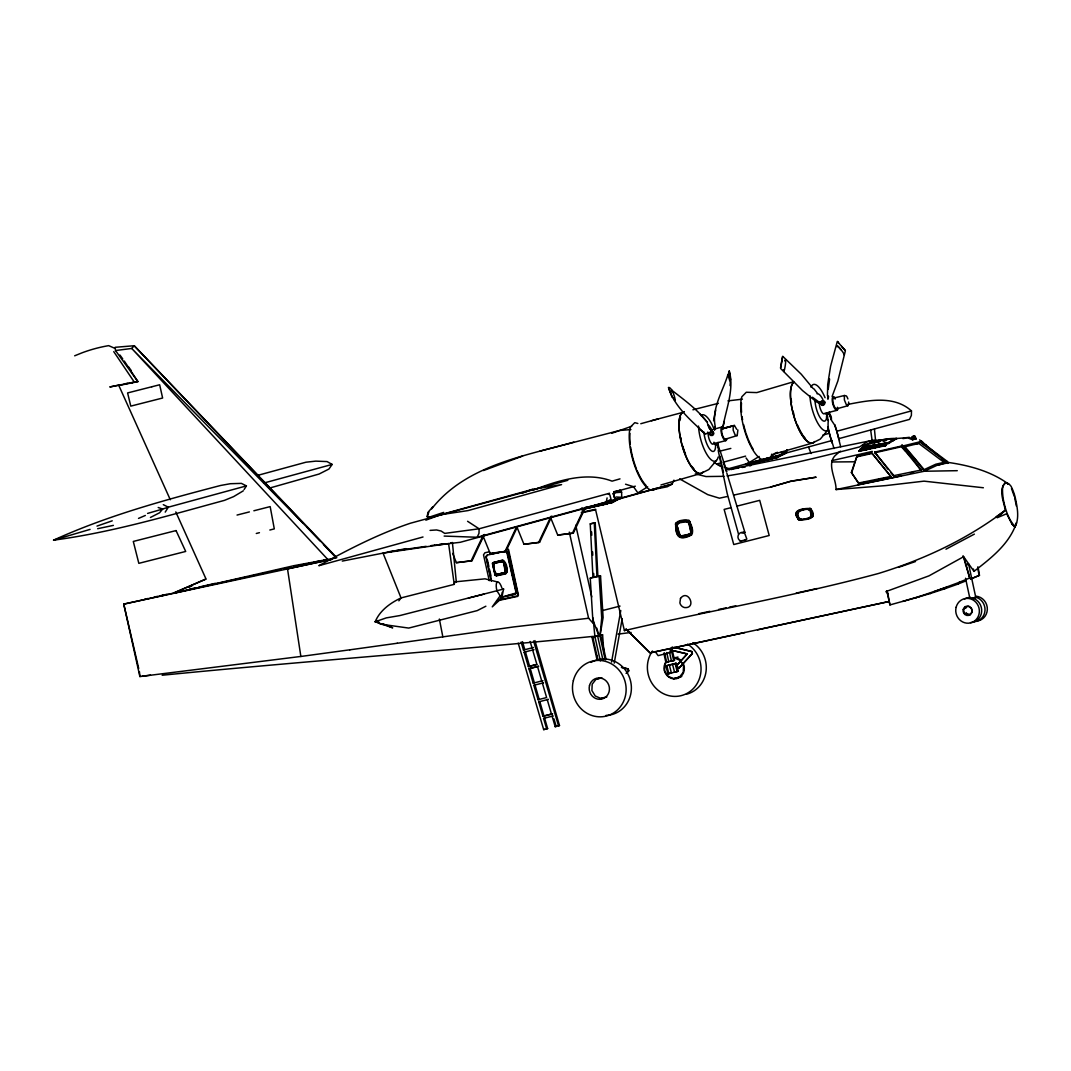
<?xml version="1.0" encoding="UTF-8"?>
<svg xmlns="http://www.w3.org/2000/svg" width="1071" height="1071" viewBox="0 0 1071 1071"><rect width="100%" height="100%" fill="white"/><g stroke="black" fill="none" stroke-linecap="round" stroke-linejoin="round"><path stroke-width="1.5" d="M736.701 429.27L734.411 425.482L733.193 425.803L733.18 430.234L735.188 435.107L737.209 435.562L737.879 429.94M847.603 404.45C868.715 400.367 893.763 395.079 911.475 410.889L911.381 415.401L909.547 419.377L838.647 438.708M820.573 402.254L819.02 403.165L816.678 402L802.567 390.607L780.585 368.451L782.727 356.295L801.269 374.234L813.17 388.559M782.513 356.67L780.531 367.822M502.165 592.317L501.683 598.154L492.245 606.869L500.144 595.824L496.917 590.79A8.354 2.771 75.7 0 1 497.292 582.062A8.354 2.771 75.7 0 1 501.884 587.952M828.365 420.394C826.812 430.207 831.645 439.284 833.961 448.562M709.792 433.554L710.742 435.455L712.309 435.469A2.222 1.968 -57.7 0 0 713.741 433.474L712.965 431.733L711.465 431.787A2.222 1.607 -37 0 0 710.729 432.215M713.581 420.756L715.696 410.099M714.705 429.605L714.919 426.834M828.204 389.442L829.597 379M505.499 571.111L504.535 572.784L497.091 574.377C494.066 572.704 492.352 565.97 494.548 563.172L502.085 561.552L503.624 562.717M492.379 563.359L495.03 575.007L496.529 575.823L505.807 573.828C508.631 570.482 506.583 562.021 502.781 559.999L492.593 562.904M493.731 564.899L494.601 563.159L502.232 561.512L503.785 562.663M847.897 398.961A5.569 1.847 74.5 0 0 846.398 395.949L844.39 395.494L844.376 399.911L846.385 404.798L847.871 405.735L848.674 404.169A5.569 1.847 74.5 0 0 848.62 402.027M714.585 430.073L714.879 427.423M827.615 398.773L828.017 395.949M786.409 452.404L786.824 449.713L786.409 452.404L784.936 453.676L777.6 457.397L746.286 464.613L745.644 463.917L776.957 455.858L786.409 452.404L780.639 452.431M600.255 635.277L598.823 635.572L592.812 619.734L590.255 578.166L600.55 575.957L599.144 576.332L601.715 617.9L600.068 635.331L603.12 617.512L600.55 575.957L592.932 577.041L590.255 523.866L595.195 522.795L597.859 575.957M828.124 399.068L828.566 396.377M431.493 517.869L427.195 516.758L427.918 512.42L432.885 506.677M497.118 600.791L517.36 596.427L518.404 595.141L508.524 549.503L506.637 548.084M506.864 572.53L507.011 571.767M611.554 662.052L620.778 610.51M614.205 663.163L622.184 618.73M983.365 487.76L924.032 481.147L885.851 485.591L836.023 489.554C836.478 478.55 825.38 462.953 836.612 454.291A198.711 66 75.7 0 1 840.534 451.172M912.492 438.026L907.632 437.811L912.666 439.82L912.72 436.821A14.164 4.686 81 0 1 915.062 436.192L916.08 438.909L914.259 438.842M915.692 438.695L911.769 438.896L912.961 439.418L913.001 437.022A11.339 3.748 81 0 1 914.862 436.513L915.692 438.695L912.666 439.82M655.198 651.596L658.143 655.639L671.048 652.359L671.731 648.705M675.921 647.58L691.906 651.583L692.415 653.417L678.719 668.438L676.27 666.015L686.966 653.993L671.624 650.298L672.267 646.911M607.083 497.908L606.266 502.152L610.979 499.206L609.894 494.922L607.9 493.664M727.758 376.43L729.19 370.887L730.596 379.817M498.805 599.626L501.683 598.154L503.611 589.037L502.286 589.331M783.49 369.696C784.28 375.573 787.131 354.862 784.722 360.9M722.805 427.597C725.964 409.162 734.345 389.804 729.338 371.182M723.059 426.86L724.317 421.278M398.854 600.831L401.036 597.926L454.238 584.364L454.8 581.888L485.043 578.835L497.52 581.968M771.709 454.171L770.973 457.223L775.243 453.1L777.506 452.323M784.427 369.642L783.704 371.49M870.91 448.361L858.942 451.199L862.65 447.209L887.377 443.166L885.904 445.603L858.942 451.199L862.65 447.209M690.915 532.421L688.666 522.474C685.708 520.225 677.26 521.309 676.979 525.781M675.399 524.214C677.126 519.77 685.092 519.73 688.948 520.386C691.076 524.214 694.195 530.788 691.625 534.951C678.666 541.685 675.346 536.049 675.681 523.277M678.304 523.304C675.493 526.289 677.287 534.001 680.888 535.781M801.054 519.033C798.123 519.047 796.529 512.701 799.046 511.416C806.717 508.176 812.354 507.935 811.457 515.927M799.542 520.171C789.381 510.599 802.259 508.082 810.533 508.524C818.619 518.806 806.824 520.064 799.033 519.716M866.894 481.923L858.781 483.583L851.365 472.445L856.92 456.233L871.74 452.939L891.233 476.983L871.74 452.939M851.592 472.994L856.92 456.233M832.1 396.457L837.883 380.928L845.394 350.726L837.321 341.381L830.587 366.202L827.709 384.543L827.455 395.815M427.195 516.758L428.802 512.192M690.648 533.157L691.036 532.394M812.635 516.932L812.835 515.807M886.159 443.073L884.74 446.085L886.159 443.073L863.052 447.29L860.093 450.771M673.94 480.143L672.119 484.105L667.233 486.77L655.198 489.152M444.144 536.076L477.171 537.267L479.005 533.291L479.098 528.793L467.585 521.282M1015.201 526.718C1019.726 517.36 1017.062 506.181 1014.973 496.422A24.887 8.26 77.7 0 0 1011.091 486.314L1008.962 483.864L1005.134 482.834C998.118 490.17 1003.969 501.764 1005.294 510.332L997.195 517.748L1006.686 513.719L1011.921 524.014L1015.201 526.718C1008.253 519.448 1005.334 509.247 1003.353 499.595A24.887 8.26 77.7 0 1 1002.523 488.657L1003.366 485.377L1005.736 482.7L1007.918 483.382M452.631 553.399L456.407 562.69L471.106 560.923L483.423 534.777M471.106 560.923L472.07 560.669L484.387 534.509M483.249 536.451L490.183 553.493L504.883 551.726L516.517 527.026M504.883 551.726L505.833 551.458L517.467 526.758M517.025 527.24L523.947 544.282L538.646 542.515L550.963 516.356M538.646 542.515L539.61 542.247L551.926 516.102M550.789 518.043L557.723 535.072L572.409 533.304L584.043 508.605M572.409 533.304L573.373 533.05L585.007 508.337M749.834 465.939L751.199 463.033M750.798 465.671L752.163 462.766M383.016 623.844L392.709 627.847L375.185 621.756C379.844 610.497 390.299 603.013 400.982 597.939M516.262 593.133L515.365 594.285L501.282 597.31M516.771 592.745L506.837 595.677M518.404 595.141L517.36 596.427M884.659 445.723L885.958 443.501M859.116 450.784L885.53 445.308L886.989 442.912M165.215 512.112L168.321 507.185L246.41 485.899L244.081 489.594M919.694 441.868L904.125 445.697L924.153 469.62L935.733 464.238L946.322 461.815L919.694 441.868L918.717 443.394L904.607 446.875M821.136 403.285A1.446 1.178 -45.3 0 0 821.818 403.901A1.473 1.205 -45.3 0 0 822.782 403.78L823.559 402.964A1.446 1.178 -45.3 0 0 822.943 401.344A1.473 1.205 -45.3 0 0 821.899 401.464M489.514 551.766L484.949 552.756L483.516 554.832L489.273 580.696M258.165 475.243L305.985 462.203L315.784 461.132L327.057 461.574L332.144 464.426L328.958 469.018L319.104 474.025L269.959 487.961M599.479 678.331L596.012 679.282L592.196 684.155L591.902 690.541L595.235 696.003L600.938 698.453L606.815 696.953M666.711 661.918L664.81 664.355L664.515 670.741L667.849 676.203L673.552 678.653L681.732 676.524M679.429 677.153L683.244 672.28L683.539 665.894L680.205 660.432L674.502 657.982L677.97 657.032M716.445 460.463L708.841 469.513L702.844 472.472A32.05 10.643 74.1 0 1 682.722 447.183A32.05 10.643 74.1 0 1 684.342 411.652M431.653 508.872C465.765 465.47 523.665 456.192 573.869 442.122M626.12 673.378L628.784 670.767L628.262 668.947L621.876 667.34M626.575 673.257L628.784 670.767M676.27 666.015L687.421 653.872L671.624 650.298M678.719 668.438L692.415 653.417M487.332 555.287L486.114 557.107L491.415 580.924M810.774 516.798C814.817 506.878 803.826 508.323 797.935 511.59C794.95 522.233 804.535 519.716 810.975 516.972M887.979 593.655L885.891 591.594L929.026 575.837L963.632 556.706L973.994 571.379C991.05 558.111 1009.458 544.068 1016.486 522.768L1014.585 526.852L1011.921 524.014M863.949 447.624C863.882 440.864 909.962 434.424 890.657 441.667M996.177 516.824L1005.294 510.332C967.488 539.155 923.845 559.544 878.528 573.467C794.695 596.038 708.935 610.818 624.42 630.618L595.596 509.796L581.446 512.822M865.14 447.638L862.155 448.267L862.008 447.584C875.261 437.557 893.669 439.525 909.346 437.303M862.155 448.267L867.443 444.505M862.008 447.584L888.301 442.992L893.669 439.619L896.561 438.267L896.708 438.949L891.902 439.565M890.309 442.403L888.448 443.689L888.301 442.992M890.711 441.694L886.748 443.635L895.57 438.441M647.674 486.823L637.861 492.888L633.483 486.689L625.544 484.212M759.165 456.42L749.365 462.485L746.045 457.973M243.304 490.826L233.639 496.609L224.522 500.344C168.08 515.687 111.679 532.488 53.55 540.159C107.06 515.794 163.957 500.224 220.693 485.458L230.332 483.717L241.39 483.382L246.41 485.899M715.08 443.407L714.37 443.689L718.039 442.443M606.039 502.674L603.241 504.307L591.768 506.155M891.233 441.774L893.816 440.301M974.369 534.121L945.974 549.195M746.286 464.613L770.772 459.258L776.957 455.858L766.93 459.66L745.644 463.917M895.57 439.164L891.393 439.646L895.731 439.123M826.504 412.978L825.621 413.419L829.436 412.094M689.55 534.081L690.273 533.733M150.449 517.467L159.552 512.781L162.658 509.046L168.321 507.185L163.301 504.669M485.873 606.213L477.238 610.604L408.72 628.075L380.071 624.072M612.866 493.771L620.082 490.331L621.608 492.178L621.702 497.319L613.188 502.232L581.58 509.528L621.702 497.319L616.026 496.998M377.768 620.511L379.321 622.947L375.185 621.756L386.27 617.887L399.778 615.584L503.611 589.037M593.682 573.454L593.856 576.787L590.255 578.166M708.333 432.818L705.508 434.09C691.384 420.93 674.248 406.592 668.491 387.421C673.07 386.912 677.675 407.422 673.498 397.97M799.046 511.416L797.895 513.009M138.507 518.404L145.348 515.459M947.634 463.422L947.286 462.511L948.866 462.592L937.112 465.283L924.233 471.253L836.023 489.554M178.094 591.835L182.686 589.88M188.817 587.269L191.87 585.971M970.446 579.05L979.47 575.314L978.077 567.095M970.862 578.942L979.47 575.314M959.081 582.37L969.71 577.979L963.927 557.201M810.158 517.052L810.881 516.771M74.662 355.8L82.199 352.761A163.756 154.465 74.7 0 1 108.68 345.638L115.146 348.463M957.916 584.07L966.243 580.763M959.496 582.249L933.792 591.754M775.444 457.357L784.936 453.676L780.331 455.001M610.684 502.259L620.216 498.591L617.016 499.421M602.29 504.575L612.251 500.759L606.36 504.093L581.58 509.528L602.29 504.575L585.221 507.359M205.752 579.237L172.766 593.28L124.531 604.004M521.992 493.303L532.474 489.367L561.579 484.614L468.107 510.572L440.542 514.749L425.83 520.171M611.795 433.273L631.676 426.285M483.503 470.544L522.554 456.085M533.653 489.929C558.045 480.584 586.52 471.374 612.063 481.147L620.002 478.871M944.421 588.863L958.331 583.963M948.116 586.747L918.931 596.614M96.979 526.089L112.227 520.827M898.489 567.362L915.544 561.512M428.306 517.467L443.702 512.393M930.097 593.562L944.836 588.742M53.55 540.159L90.071 529.395M597.056 659.937L592.035 637.325L602.585 634.808L603.964 653.538M870.75 443.501L870.803 442.738M666.604 662.039L674.569 660.392L672.186 649.655M674.77 663.859L667.876 665.359M725.442 439.164L737.209 435.562M614.955 500.117L672.16 484.105L617.365 499.032M916.093 597.698L930.512 593.454M904.339 600.898L919.346 596.493M147.584 513.424L162.658 509.046L158.2 507.493M770.638 487.051L791.215 481.08L816.142 477.184L790.358 481.441L770.638 487.051L733.822 495.07M542.957 716.271L552.516 713.808L542.957 716.271L538.713 701.853L539.797 701.545L543.974 715.977M543.586 718.413L544.604 718.119L547.629 728.575L546.665 728.856L543.586 718.413L553.145 715.937L552.127 716.231L555.206 726.687L559.49 725.549L534.911 640.578M518.23 643.149L543.68 729.619L544.644 729.338M555.206 726.687L556.17 726.406L554.002 718.936M559.49 725.549L558.54 725.83L533.559 640.967M660.968 484.962L700.876 473.489M772.445 454.573L812.354 443.086M533.211 683.164L534.389 682.829L530.212 668.398L528.967 668.746L533.211 683.164L542.93 680.661L541.752 680.995L537.522 666.577L528.967 668.746M533.84 685.306L535.005 684.971L539.182 699.403L538.084 699.724L533.84 685.306L543.546 682.789L542.381 683.124L546.625 697.542L538.084 699.724M718.239 444.17L715.963 444.786M763.462 459.807L753.542 462.632L777.6 457.397L754.252 462.444L764.855 459.901M521.122 642.051L523.478 650.057L524.803 649.682L522.487 641.663M524.107 652.199L533.96 649.642L532.648 650.017L536.892 664.435L528.351 666.617L524.107 652.199L525.419 651.824L529.596 666.256L536.718 664.448M528.351 666.617L529.596 666.256M537.522 666.577L538.753 666.216L530.212 668.398M744.345 532.381L746.848 539.074L744.921 539.931M971.571 598.622L975.828 597.631L968.653 564.216L965.507 564.966M975.36 598.1L972.803 598.702M640.793 423.714L658.384 418.828M886.801 590.871L889.947 604.928L904.754 600.791M916.508 597.578L902.746 601.433M718.32 443.407L714.571 444.438L716.526 443.903M829.677 413.045L825.821 414.102L827.495 413.647M827.307 414.437L828.017 420.488C823.211 413.192 831.752 410.889 831.457 419.551M423.018 536.986L318.837 565.702C348.396 549.503 378.451 533.88 410.514 523.197L567.831 480.303M793.718 381.718L756.809 392.588L746.286 392.254L741.842 396.765A35.437 11.768 74.5 0 0 748.201 440.569A35.437 11.768 74.5 0 0 767.345 457.986M710.796 430.087L722.068 426.968M733.193 425.803L721.961 428.922L734.411 425.482L722.483 428.427M440.542 514.749L532.474 489.367M836.638 408.841L847.871 405.735M744.251 532.407C737.718 531.055 735.75 538.874 740.797 541.069M741.975 533.037L744.854 532.247L726.834 473.087M740.048 541.27L746.259 539.57M170.302 499.742L118.827 385.493L121.666 384.717M263.613 483.101L332.144 464.426M609.56 493.222L479.098 528.793L444.746 533.398L441.118 531.029L436.54 529.958L430.06 530.386M635.331 486.194L614.178 491.937L613.924 496.85L615.316 499.059L613.429 494.374L613.857 491.736L620.082 490.331M719.819 463.154L716.593 464.038L720.783 466.487M723.032 462.27L745.59 456.126M822.889 435.054L829.342 433.286M837.388 431.091L911.475 410.889M450.503 543.037L452.404 542.515L456.326 582.102M477.171 537.267L607.699 501.67M727.45 469.018L772.579 456.715M782.245 454.077L832.194 440.462M605.289 502.754L460.249 542.301L434.585 545.286M590.255 523.866L595.195 522.795M456.407 562.69L472.07 560.669M490.183 553.493L491.147 553.225M523.947 544.282L539.61 542.247M557.723 535.072L573.373 533.05M688.881 523.17L686.565 521.51M139.431 671.651L139.886 676.564L123.741 604.071L332.438 559.263M738.481 533.987L727.142 493.316L718.199 450.422M743.274 532.675L744.814 532.26M592.932 577.041L593.856 576.787M592.035 637.325L602.585 634.808M598.823 635.572L596.842 628.168M621.421 667.461L628.262 668.947M673.86 647.312L691.906 651.583M969.71 577.979L963.07 555.715M663.819 653.123L665.854 662.32L666.738 662.079M675.265 663.444L676.176 663.23L678.238 671.222L667.943 673.873L665.881 665.867L666.938 665.586M665.881 665.867L676.176 663.23M889.947 604.928L887.564 592.317M667.943 673.873L671.611 672.896M672.508 664.194L674.569 672.2L678.238 671.222M600.938 698.453L604.405 697.502M673.552 678.653L679.951 676.952M937.112 465.283L943.069 463.689M651.436 420.729L683.378 412.241M539.931 451.132L619.614 430.475L630.926 429.565M175.791 511.925L205.993 578.942L173.502 593.28L293.976 565.675L335.384 558.085M730.837 448.428L719.846 451.132M249.382 511.911L237.039 515.057M253.867 510.773L270.173 506.61L274.296 528.887L269.838 530.025M730.556 507.774L724.143 509.408L733.755 544.537L769.192 535.5L759.714 500.344L736.982 506.141M468.308 598.127L483.998 594.11M602.263 610.617L620.029 606.092M523.478 650.057L533.345 647.513L532.019 647.888L530.132 641.475M596.012 679.282L601.889 677.782M538.713 701.853L548.352 699.363L547.254 699.684L551.498 714.103M543.68 729.619L547.629 728.575M692.91 409.791L718.387 403.312M727.945 400.875L742.431 399.162M256.29 533.478L259.436 532.689M829.222 412.281L837.04 410.313M718.025 442.604L725.843 440.623M914.701 444.411L918.717 443.394L945.345 463.341M833.666 398.104L844.39 395.494M767.88 459.178L773.931 457.719M863.293 450.396L869.518 448.91M144.906 599.225L148.039 598.488M863.32 445.161L879.304 441.466M831.886 460.637L872.316 451.4M189.473 589.264L195.939 587.778M199.166 587.042L215.311 583.32M888.033 442.671L863.387 446.902M874.056 442.725L880.469 441.265M947.286 462.511L947.862 462.377C969.014 465.376 990.956 471.227 1008.36 483.985L1007.316 483.516M670.553 661.235L673.9 660.419M874.097 442.698L880.523 441.252M887.872 469.125L874.646 452.123L901.327 446.072L913.028 459.071L921.368 470.691L901.327 446.072L905.37 450.302M874.646 452.819L901.327 446.768L905.383 450.998M945.988 461.44L947.42 461.521L920.792 441.573C922.171 439.686 923.175 444.224 926.107 445.027M874.646 452.123L893.897 475.631L921.368 469.995M901.514 475.778L857.657 484.842M857.161 456.781L871.968 453.475M119.965 384.877L109.804 386.966L137.436 381.504M154.344 597.056L157.517 596.36M160.677 595.663L167.009 594.271M159.686 596.172L166.219 594.726M174.399 592.932L180.932 591.5M184.199 590.777L246.276 577.122M249.556 576.412L256.089 574.966M259.356 574.257L265.889 572.811M274.056 571.017L280.589 569.585M283.855 568.862L290.402 567.429M293.668 566.706L305.101 564.189M308.368 563.466L311.634 562.757M313.79 562.275L321.434 560.602M323.482 560.146L326.722 559.437M879.251 440.194L872.704 440.301L866.814 441.921L859.732 446.875C815.888 458.254 771.87 468.67 727.075 475.926M727.423 496.462L719.417 498.202L707.757 494.641L679.643 478.898M688.599 534.295L689.657 534.054M800.211 519.917C808.217 518.632 817.133 518.725 810.118 508.845C803.571 509.274 791.63 508.979 798.123 518.913M796.208 593.093L817.093 588.528M965.935 564.765L968.653 564.216M581.419 512.366L595.717 509.247M681.276 535.888L688.72 534.268M744.961 632.533L650.097 652.949L626.281 629.293L624.42 630.618L626.08 629.038L650.07 652.841L888.89 601.541L757.532 629.842M331.903 559.276L287.51 568.848L300.857 656.469L349.936 649.789M491.696 554.042L497.988 552.69M501.335 597.042L515.258 594.057L516.369 592.45L507.4 552.582L505.78 551.311M498.845 599.934L516.717 596.092M698.761 613.683L709.912 611.313M718.641 609.453L721.546 608.823M723.005 608.515L726.192 607.833M729.391 607.163L735.764 605.798M97.648 528.699L113.392 525.379M872.704 440.301L727.919 469.7M862.557 447.544L887.377 443.166M665.854 662.32L668.786 661.744L666.738 652.547M599.599 504.508L604.392 503.517M342.278 561.084L406.11 548.62M851.365 472.445L858.54 483.034L890.992 476.434M875.007 480.277L887.979 477.639M129.631 383.11L132.817 382.467M118.827 385.493L137.931 381.637L130.662 370.66M910.35 472.873L913.496 472.257M124.477 383.887L127.61 383.271M594.7 505.458L597.966 504.829M975.119 597.752L975.828 597.631M870.884 447.825L884.833 445.295M872.597 448.267L875.636 447.718M767.934 458.669L772.847 457.879M756.166 461.32L764.346 460.008M729.003 469.567L738.789 467.987M742.056 467.465L745.322 466.943M598.582 504.294L608.395 502.714M886.052 443.863L873.641 445.737L861.954 448.856L863.4 447.973L863.052 447.29M388.492 551.819L426.191 546.33M431.104 545.621L434.384 545.139M439.297 544.429L442.577 543.948M397.154 643.283L513.719 626.923L588.608 618.248L593.361 623.55M902.907 438.588L906.039 438.146M349.789 649.829L397.301 643.243M883.629 440.69L886.734 440.275L883.682 440.69M301.005 656.429L139.886 676.564M258.834 476.622L134.21 345.732L115.186 347.299L115.521 350.552L131.733 348.45L134.21 345.732L336.803 557.71L131.733 348.45L328.248 559.959M618.101 634.126L631.114 632.439M882.263 440.783L885.476 440.368M142.189 676.189L150.462 675.172M749.74 462.672L755.671 461.949M492.78 553.024L505.833 551.458M651.985 489.527L655.238 489.139M593.575 636.348C449.874 650.673 305.864 661.075 162.163 675.225M615.062 492.714L621.608 492.178M723.929 476.327L706.003 476.555L695.307 473.851M808.203 509.421L810.011 510.345M957.273 470.678L924.233 471.253L914.969 459.124L901.969 444.679M831.645 461.976L854.966 461.788M912.813 437.985L911.742 437.022A14.365 4.766 75.7 0 1 913.617 436.513L914.862 436.513M967.983 614.379L970.313 614.393M687.381 521.537L677.796 523.09L676.738 524.094L678.626 534.683L681.022 536.303L689.724 534.402L691.17 531.859M913.617 436.513L915.344 437.289M707.864 432.657L710.93 434.237A1.473 1.205 -45.3 0 0 711.934 433.835A1.446 1.178 -45.3 0 0 712.255 431.948L711.398 431.586A1.473 1.205 -45.3 0 0 710.408 431.961M375.185 621.756L377.715 622.224M637.834 423.473L634.768 422.657L630.35 427.155A35.437 11.768 74.5 0 0 636.71 470.972A35.437 11.768 74.5 0 0 655.854 488.389M860.361 448.655L863.4 449.499M495.833 575.622L496.529 575.823M800.492 519.06L799.421 518.605M915.277 438.655L916.08 438.909M724.103 467.023L731.587 469.58M809.877 508.283L811.001 508.953M714.089 462.672L721.118 466.005M843.734 354.662C845.34 354.073 835.219 342.292 837.12 346.776M819.543 402.442L812.474 397.247M704.892 433.675L698.56 428.28M687.341 521.229L689.041 522.916L691.023 531.631M798.859 519.957L797.908 519.127M845.113 350.163L841.632 346.428M707.543 432.175L710.434 434.143M821.002 401.853L823.251 403.419M680.165 535.473L677.341 526.798L678.987 534.349M821.243 401.21L823.559 402.964M919.601 439.873L939.387 456.46M922.171 443.059L924.688 445.041M671.972 390.366L671.651 391.892L671.571 390.058C684.034 399.791 697.288 409.283 706.914 421.934M941.409 458.308L943.645 460.343M700.22 414.276L707.516 422.349M676.725 665.894L679.175 668.304M688.948 520.386L690.072 521.912M261.137 479.045L276.144 494.789M278.447 497.212L302.678 522.661M307.297 527.508L319.988 540.842M323.455 544.483L336.147 557.817M837.964 346.348L840.922 349.722M668.518 387.729L672.16 397.314M730.047 385.6L730.302 382.521L727.892 374.73C722.831 391.343 711.372 408.573 715.241 426.459M890.885 472.726L893.897 476.327L893.897 475.631M813.92 388.813L817.427 393.338M709.832 428.748L712.255 431.948M119.912 355.01L122.763 358.932M128.48 366.777L131.345 370.7M115.521 350.552L137.931 381.637M709.497 428.266L711.894 431.68M113.754 351.623L134.357 382.173M831.029 419.658L834.563 424.946L836.665 430.622M494.588 574.337L495.03 575.007M495.565 573.146L497.145 574.364L505.151 572.369L504.106 564.069M124.29 361.034L128.841 367.902M500.144 595.824L501.683 598.154M506.851 552.489L515.887 591.928M837.696 341.595L838.566 342.974M809.917 509.916L811.323 515.499M1011.493 488.55L1014.371 496.556M808.618 447.343L811.108 453.528M401.036 597.926L383.03 553.091L448.588 543.559L454.238 584.364M914.112 437.088L914.5 438.159M719.846 449.981L726.848 471.521M829.275 413.888L831.364 419.564M834.911 424.852L839.49 440.797M669.951 649.24L671.048 652.359M707.436 423.473L709.029 428.105M723.554 463.047L726.352 471.655M831.939 442.872L827.682 426.834M691.451 651.717L691.96 653.551M627.807 669.067L628.329 670.901M839.182 440.891L840.681 446.727M675.132 663.511L677.18 671.517M669.335 665.011L671.383 673.016M666.805 665.653L668.853 673.646M717.798 444.278L719.243 450.141M837.027 432.095L838.821 439.418M717.329 444.411L718.748 450.275M123.741 604.071L138.708 668.505M723.461 472.431L719.926 456.206M569.29 532.1L588.608 618.248M517.829 594.084L508.015 550.119M973.459 569.022L973.994 571.379M770.451 457.826L770.772 459.258M581.941 507.734L582.289 509.327M575.756 525.259L591.768 596.895M513.304 578.795L507.426 552.368L505.793 551.096L487.131 555.113L486.06 556.277L491.268 581.018M487.452 560.12L488.871 566.465M489.581 569.638L491 575.984M670.968 648.37L673.686 660.633M669.429 651.944L671.477 661.155M664.596 652.989L666.631 662.199M600.751 635.398L606.106 659.549M599.867 635.639L605.222 659.79M597.645 636.147L603.013 660.298M594.954 636.75L600.322 660.901M592.812 637.191L597.832 659.816M1014.692 498.002L1015.629 502.299M870.268 442.845L870.428 443.528M965.533 578.246L969.643 597.337M513.866 578.554L514.508 581.7M439.364 619.038L442.832 636.803M1015.87 503.544L1016.339 506.007M977.662 567.215L979.068 575.435M870.683 430.167L872.035 439.967M874.431 429.136L875.583 440.69M593.066 617.98L595.007 637.566M596.775 655.506L597.096 658.772M820.935 403.499L821.069 404.276A2.222 1.968 -57.7 0 0 822.956 405.347L824.402 404.503L824.857 402.201A2.222 1.607 -37 0 0 823.197 401.357M594.271 523.036L596.935 576.211M591.607 531.926L591.768 535.246M592.598 551.86L592.772 555.18M726.861 438.628A7.082 2.356 74.5 0 1 723.608 438.936A7.082 2.356 74.5 0 1 721.011 429.551A7.082 2.356 74.5 0 1 723.969 428.172M725.964 438.668A5.569 1.847 74.5 0 1 722.175 434.277A5.569 1.847 74.5 0 1 723.179 428.587M713.982 442.189A7.082 2.356 74.5 0 1 710.542 442.229A7.082 2.356 74.5 0 1 708.172 432.523M838.058 408.319A7.082 2.356 74.5 0 1 834.791 408.613A7.082 2.356 74.5 0 1 832.207 399.242A7.082 2.356 74.5 0 1 835.166 397.85M837.428 407.275A5.569 1.847 74.5 0 1 834.871 407.515A5.569 1.847 74.5 0 1 832.836 400.152A5.569 1.847 74.5 0 1 835.166 399.055M824.817 413.245A7.082 2.356 74.5 0 1 821.243 410.996A7.082 2.356 74.5 0 1 819.355 402.201M826.692 413.219A14.151 4.699 74.5 0 1 821.564 419.578A14.151 4.699 74.5 0 1 815.004 400.447M817.119 393.833A14.151 4.699 74.5 0 1 822.93 399.59M715.508 443.541A14.151 4.699 74.5 0 1 710.689 450.208A14.151 4.699 74.5 0 1 703.888 432.041M708.105 424.826A14.151 4.699 74.5 0 1 711.746 429.899M820.828 402.401A2.209 1.807 -45.3 0 0 822.113 404.918A2.209 1.807 -45.3 0 0 824.657 402.642A2.169 1.767 -45.3 0 0 823.519 400.982A2.209 1.807 -45.3 0 0 821.966 401.17M710.127 433.875A1.446 1.178 -45.3 0 1 709.912 433.46M710.314 431.814A2.209 1.807 -45.3 0 1 713.353 432.175A2.209 1.807 -45.3 0 1 711.613 435.161A2.209 1.807 -45.3 0 1 709.471 433.26M718.186 457.022A24.098 8.006 74.1 0 1 707.288 455.068A24.098 8.006 74.1 0 1 698.52 426.057M700.822 415.535A24.098 8.006 74.1 0 1 713.647 428.092M718.132 443.956A24.098 8.006 74.1 0 1 718.654 448.508M793.491 382.347A32.05 10.643 74.1 0 0 795.284 420.327A32.05 10.643 74.1 0 0 814.268 442.095L820.252 439.137L827.856 430.087A24.098 8.006 74.1 0 1 816.972 421.679A24.098 8.006 74.1 0 1 809.944 395.681M810.961 387.18A24.098 8.006 74.1 0 1 825.058 397.716M829.543 413.567A24.098 8.006 74.1 0 1 829.945 416.632M687.542 644.126A28.328 26.721 74.7 0 1 697.02 683.767A28.328 26.721 74.7 0 1 659.281 691.17A28.328 26.721 74.7 0 1 652.44 651.007M682.709 662.614A10.723 10.108 74.7 0 1 680.634 676.671A10.723 10.108 74.7 0 1 667.059 675.547A10.723 10.108 74.7 0 1 666.296 661.262M674.703 657.54A10.723 10.108 74.7 0 1 680.567 660.071M692.79 642.694A28.328 26.721 74.7 0 1 706.084 671.169A28.328 26.721 74.7 0 1 686.511 694.209M591.045 662.387A28.328 26.721 74.7 0 1 630.257 679.871A28.328 26.721 74.7 0 1 606.052 715.401M974.998 597.029A12.477 11.768 74.7 0 1 985.012 610.229A12.477 11.768 74.7 0 1 973.86 621.689M967.796 598.033A12.477 11.768 74.7 0 1 970.098 597.163M976.096 596.226A12.477 11.768 74.7 0 1 987.328 609.6A12.477 11.768 74.7 0 1 974.945 621.019M964.462 598.943A12.477 11.768 74.7 0 1 981.277 607.257A12.477 11.768 74.7 0 1 970.527 622.586M969.657 614.848A4.726 4.458 74.7 0 1 968.291 614.513M967.073 613.737A4.726 4.458 74.7 0 1 966.136 612.625M965.694 608.368A4.726 4.458 74.7 0 1 966.39 607.11M703.085 471.923A32.063 10.643 74.5 0 1 683.164 449.097A32.063 10.643 74.5 0 1 683.807 411.692M646.094 485.511A33.951 11.286 74.5 0 1 637.017 470.343M636.428 468.911A33.951 11.286 74.5 0 1 630.605 447.129M630.217 444.117A33.951 11.286 74.5 0 1 630.002 433.434M693.981 468.937A30.577 10.161 74.5 0 1 691.933 466.421M685.534 454.251A30.577 10.161 74.5 0 1 682.736 445.978M681.303 440.275A30.577 10.161 74.5 0 1 680.741 437.423M679.938 420.635A30.577 10.161 74.5 0 1 680.58 417.73M814.562 441.52A32.063 10.643 74.5 0 1 795.887 422.309A32.063 10.643 74.5 0 1 793.076 382.856M753.315 449.485A33.951 11.286 74.5 0 1 751.655 446.594M750.999 445.362A33.951 11.286 74.5 0 1 748.495 439.94M747.919 438.508A33.951 11.286 74.5 0 1 746.259 433.996M745.764 432.456A33.951 11.286 74.5 0 1 743.582 424.571M742.591 419.832A33.951 11.286 74.5 0 1 742.096 416.739M741.574 412.255A33.951 11.286 74.5 0 1 741.493 403.031M805.472 438.534A30.577 10.161 74.5 0 1 803.424 436.031M802.648 434.92A30.577 10.161 74.5 0 1 797.547 425.147M793.825 414.142A30.577 10.161 74.5 0 1 793.116 411.291M791.549 402.535A30.577 10.161 74.5 0 1 791.228 399.229M493.262 564.082L495.15 573.467L496.208 574.565L505.151 572.664L505.673 571.298L503.33 561.9L502.085 561.244L494.119 562.944L493.262 564.082M492.606 563.627L495.123 574.699L496.542 575.475L505.338 573.587C508.015 570.401 506.061 562.382 502.46 560.454L493.557 562.369L492.606 563.627M675.975 523.585C675.667 535.701 678.813 541.056 691.116 534.67C693.566 530.707 690.594 524.469 688.586 520.827C684.864 519.823 678.853 521.055 675.975 523.585M680.487 598.421L679.884 602.919A6.065 5.676 63.7 0 0 684.623 607.578C697.275 608.663 688.091 588.314 680.487 598.421M965.266 607.07L963.579 610.242L964.743 613.75L969.697 614.888L971.986 612.17L971.531 608.515L968.666 606.333L965.266 607.07M589.545 507.359L613.188 502.232L589.545 507.359M151.828 386.765L127.596 392.937L130.782 406.123L162.618 398.024L159.659 384.77L151.828 386.765M176.046 530.573L133.299 541.444L138.828 563.346L185.698 551.445L176.046 530.573M872.718 445.817L866.265 447.143L872.758 445.804M573.36 680.607A28.328 26.721 74.7 0 0 606.347 716.057A28.328 26.721 74.7 0 0 618.208 669.188A28.328 26.721 74.7 0 0 573.36 680.607M589.492 685.587A10.723 10.108 74.7 0 0 601.969 699.002A10.723 10.108 74.7 0 0 606.454 681.263A10.723 10.108 74.7 0 0 589.492 685.587M956.122 607.27A12.477 11.768 74.7 0 0 970.661 622.88A12.477 11.768 74.7 0 0 975.882 602.237A12.477 11.768 74.7 0 0 956.122 607.27M963.231 609.453A4.726 4.458 74.7 0 0 968.733 615.37A4.726 4.458 74.7 0 0 970.714 607.552A4.726 4.458 74.7 0 0 963.231 609.453"/></g></svg>
